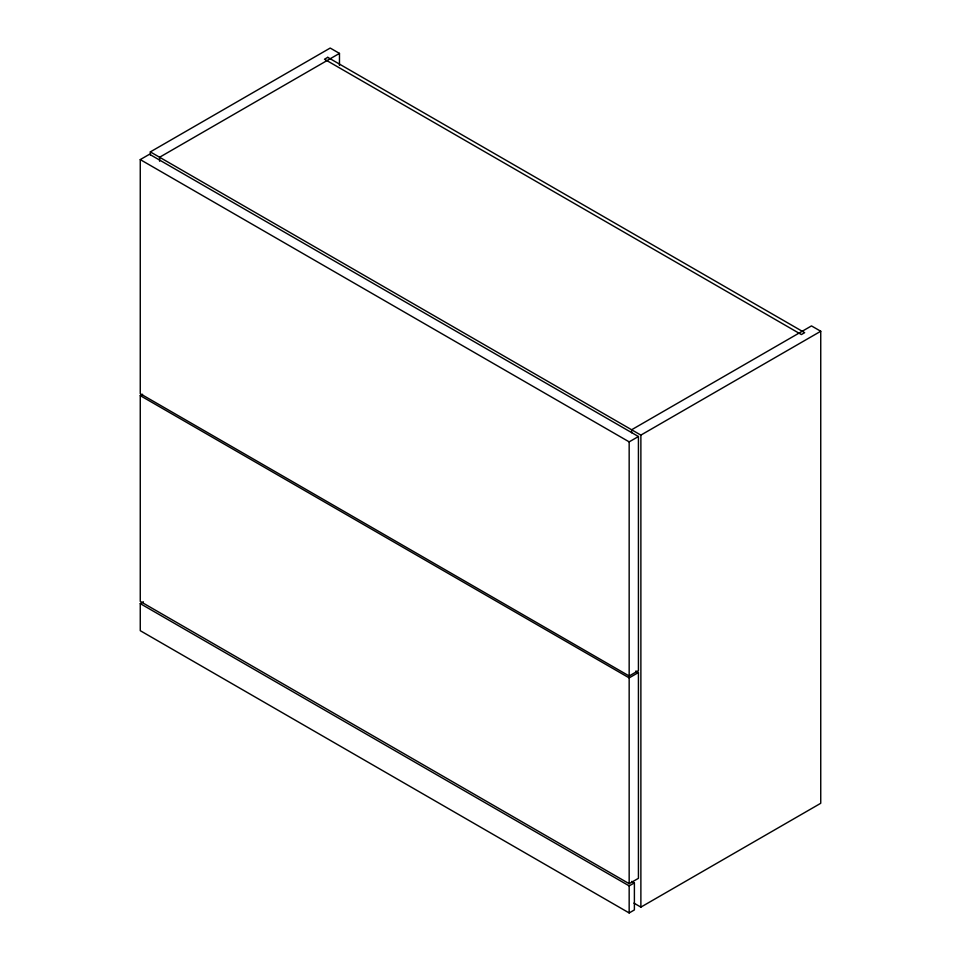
<?xml version="1.0" encoding="UTF-8"?>
<svg xmlns="http://www.w3.org/2000/svg" width="961" height="961" viewBox="0 0 961 961"><rect width="100%" height="100%" fill="white"/><g stroke="black" fill="none" stroke-linecap="round" stroke-linejoin="round"><path stroke-width="1.44" d="M150.336 154.889L150.336 151.898L330.2 48.05L339.473 53.396L339.473 65.384M140.258 159.598L149.52 154.253L638.428 436.522L638.428 670.646L629.167 675.991L140.258 393.722L140.258 159.598L629.167 441.868L638.428 436.522M339.473 53.396L159.61 157.244L159.61 161.256M635.822 671.03L638.428 672.532L638.428 878.33L629.167 883.688L140.258 601.418L140.258 395.62L142.576 394.274M631.797 881.369L634.392 882.871L634.392 909.923L629.167 912.95L140.258 630.68L140.258 603.616L143.393 601.802M150.336 151.898L640.879 435.105L820.742 331.257L820.742 803.288L640.879 907.124L633.936 903.112M140.258 395.62L629.167 677.877L638.428 672.532M140.258 603.616L629.167 885.886L634.392 882.871M820.742 331.257L811.48 325.911L631.617 429.759L631.617 432.75M640.879 435.105L640.879 907.124M629.167 441.868L629.167 675.991M629.167 677.877L629.167 883.688M629.167 885.886L629.167 912.95M327.749 57.336L324.482 59.222L801.39 334.56L804.669 332.674L327.749 57.336"/></g></svg>
